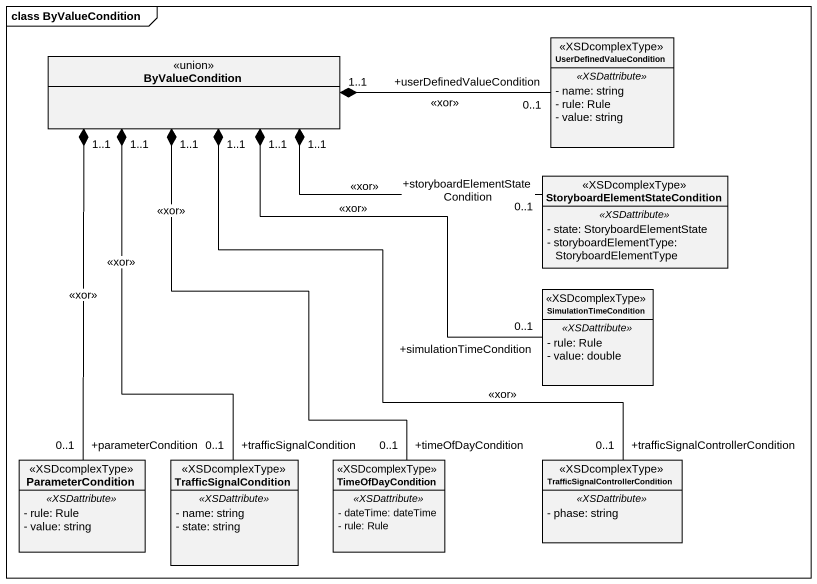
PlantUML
@startuml
mainframe class ByValueCondition
hide circle
hide empty members
skinparam classAttributeIconSize 0
class UserDefinedValueCondition <<XSDcomplexType>> {
  .. <<XSDattribute>> ..
  - name: string
  - rule: Rule
  - value: string
}
class ByValueCondition <<union>>
class "StoryboardElementStateCondition" as StoryboardElementStateCondit <<XSDcomplexType>> {
  .. <<XSDattribute>> ..
  - state: StoryboardElementState
  - storyboardElementType: StoryboardElementType
}
class SimulationTimeCondition <<XSDcomplexType>> {
  .. <<XSDattribute>> ..
  - rule: Rule
  - value: double
}
class ParameterCondition <<XSDcomplexType>> {
  .. <<XSDattribute>> ..
  - rule: Rule
  - value: string
}
class TrafficSignalCondition <<XSDcomplexType>> {
  .. <<XSDattribute>> ..
  - name: string
  - state: string
}
class TimeOfDayCondition <<XSDcomplexType>> {
  .. <<XSDattribute>> ..
  - dateTime: dateTime
  - rule: Rule
}
class "TrafficSignalControllerCondition" as TrafficSignalControllerCondi <<XSDcomplexType>> {
  .. <<XSDattribute>> ..
  - phase: string
}
ByValueCondition "1..1" *-right- "+userDefinedValueCondition\n0..1" UserDefinedValueCondition : <<xor>>
ByValueCondition "1..1" *-right- "+storyboardElementStateCondition\n0..1" StoryboardElementStateCondit : <<xor>>
ByValueCondition "1..1" *-- "+simulationTimeCondition\n0..1" SimulationTimeCondition : <<xor>>
ByValueCondition "1..1" *-- "+parameterCondition\n0..1" ParameterCondition : <<xor>>
ByValueCondition "1..1" *-- "+trafficSignalCondition\n0..1" TrafficSignalCondition : <<xor>>
ByValueCondition "1..1" *-- "+timeOfDayCondition\n0..1" TimeOfDayCondition : <<xor>>
ByValueCondition "1..1" *-- "+trafficSignalControllerCondition\n0..1" TrafficSignalControllerCondi : <<xor>>
@enduml
